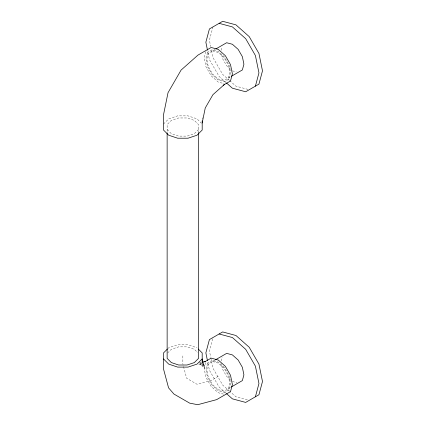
<?xml version="1.0" encoding="UTF-8"?>
<svg xmlns="http://www.w3.org/2000/svg" width="426" height="426" viewBox="0 0 426 426"><rect width="100%" height="100%" fill="white"/><g stroke="black" fill="none" stroke-linecap="round" stroke-linejoin="round"><path stroke-width="0.32" stroke-dasharray="2.13 1.6" d="M205.667 51.658L204.086 57.558L205.982 66.823L211.168 75.801L218.245 82.08L224.145 83.661M212.952 26.913L209.395 40.182L210.716 46.62M221.073 50.273L221.93 47.078M228.208 78.123L229.752 72.372L228.208 64.843L223.996 57.547L218.245 52.446L212.494 50.907M205.034 364.656L205.982 361.12M212.617 338.814L209.395 350.827L210.716 357.265M221.073 360.918L222.1 357.084M228.208 388.768L229.752 383.017L228.208 375.482L223.996 368.186L218.245 363.09L212.494 361.546M163.509 124.051L168.691 118.865L177.663 115.872L188.031 115.872L197.009 118.865L201.328 123.183M198.564 129.472L194.352 133.684L187.062 136.112L178.638 136.112L171.343 133.684L167.136 129.472M167.828 348.622L168.691 347.76L177.663 344.767L188.031 344.767L197.009 347.76M167.599 353.037L171.343 349.293L178.638 346.86L187.062 346.86L194.352 349.293L197.627 352.568M215.082 49.411L208.282 53.335L206.743 59.086L208.282 66.621L212.494 73.916L218.245 79.012L223.996 80.557L230.796 76.632M199.837 364.667L201.514 363.697M214.757 360.242L208.282 363.98L206.743 369.731L208.282 377.26L212.494 384.556L218.245 389.657L223.996 391.196L231.361 386.946M218.245 376.371L211.168 380.461L197.009 384.252L186.641 378.267L183.015 364.725M199.416 362.963L201.301 362.462M198.756 364.283L201.237 364.762M232.404 70.838L236.238 71.866M247.953 89.385L235.945 86.169L230.045 80.935M232.404 381.483L236.877 382.681M247.325 399.86L235.945 396.808L230.045 391.579M223.554 394.146L218.245 392.724L211.168 386.446L205.982 377.468L204.214 368.815M199.895 362.798L201.557 363.761M230.487 69.14L226.653 65.737L222.441 58.447L221.413 53.426M229.555 80.498L222.67 74.396L212.952 57.563L211.243 49.198M226.014 82.543L219.129 76.44L209.416 59.608L207.569 50.598M230.487 379.779L226.653 376.382L222.441 369.086L221.286 363.437M229.555 391.143L222.67 385.04L212.952 368.208L210.843 357.909M226.014 393.187L219.129 387.08L209.416 370.253L207.702 361.882M199.751 362.952L201.407 364.864M201.817 365.338L203.474 367.249M202.19 117.736L202.19 119.035M198.564 132.8L198.564 124.61L194.352 120.398L187.062 117.97L178.638 117.97L171.343 120.398L167.136 124.61L167.136 132.135M182.85 355.934L182.85 364.108M207.515 52.382L205.859 58.575L207.515 66.69L212.052 74.545L218.245 80.035L224.438 81.696L228.975 79.076L230.636 72.883L228.975 64.773L224.438 56.919L218.245 51.424L212.052 49.767L207.515 52.382M207.515 363.027L205.859 369.22L207.515 377.329L212.052 385.184L218.245 390.679L224.438 392.335L228.975 389.721L230.636 383.522L228.975 375.412L224.438 367.558L218.245 362.068L212.052 360.407L207.515 363.027"/><path stroke-width="0.64" d="M202.19 122.933L205.252 107.975L212.936 94.668L224.358 84.534M255.398 86.159L258.955 72.883L255.398 55.502L245.68 38.67L232.404 26.902L219.129 23.345M255.398 396.798L258.955 383.522L255.398 366.142L245.68 349.315L232.404 337.541L219.129 333.984M167.391 349.054L163.509 352.941L163.509 368.964L168.568 387.857L173.946 394.061L189.676 403.145L197.739 404.7L216.632 399.636L230.509 391.627L232.404 384.545L230.509 375.279L225.327 366.301L218.245 360.023L211.168 358.128L205.982 361.12M202.19 358.926L197.009 364.108L188.031 367.1L177.663 367.1L168.691 364.108L163.509 358.926M215.891 48.942L226.653 42.733L232.404 44.272L238.155 49.373L242.367 56.663L243.912 64.198L242.367 69.949L231.361 76.307M223.139 85.237L230.509 80.983L232.404 73.906L230.509 64.635L225.327 55.657L218.245 49.379L211.168 47.483L197.973 55.103L181.082 70.082L168.03 92.682L163.509 114.796L163.509 130.031L168.691 135.218L177.663 138.21L188.031 138.21L197.009 135.218L202.19 130.031L202.19 120.893M204.634 361.898L205.699 361.28L202.558 362.121M215.327 359.911L226.653 353.372L232.404 354.911L238.155 360.013L242.367 367.308L243.912 374.837L242.367 380.594L231.361 386.946M203.223 364.72L204.336 365.364M226.504 82.979L232.404 88.209L245.68 91.766L258.939 84.114L262.491 70.838L258.939 53.458L249.221 36.625L235.945 24.857L222.67 21.3L209.416 28.952L205.859 42.227L207.435 49.954M226.504 393.624L232.404 398.853L245.68 402.41L258.939 394.758L262.491 381.483L258.939 364.102L249.221 347.27L235.945 335.496L222.67 331.939L209.416 339.597L205.859 352.872L207.435 360.593M198.303 349.054L202.19 352.941L202.19 366.025M202.19 359.251L204.714 368.682M198.564 132.8L198.564 358.367L194.352 362.579L187.062 365.007L178.638 365.007L171.343 362.579L167.136 358.367L167.136 132.8"/></g></svg>
